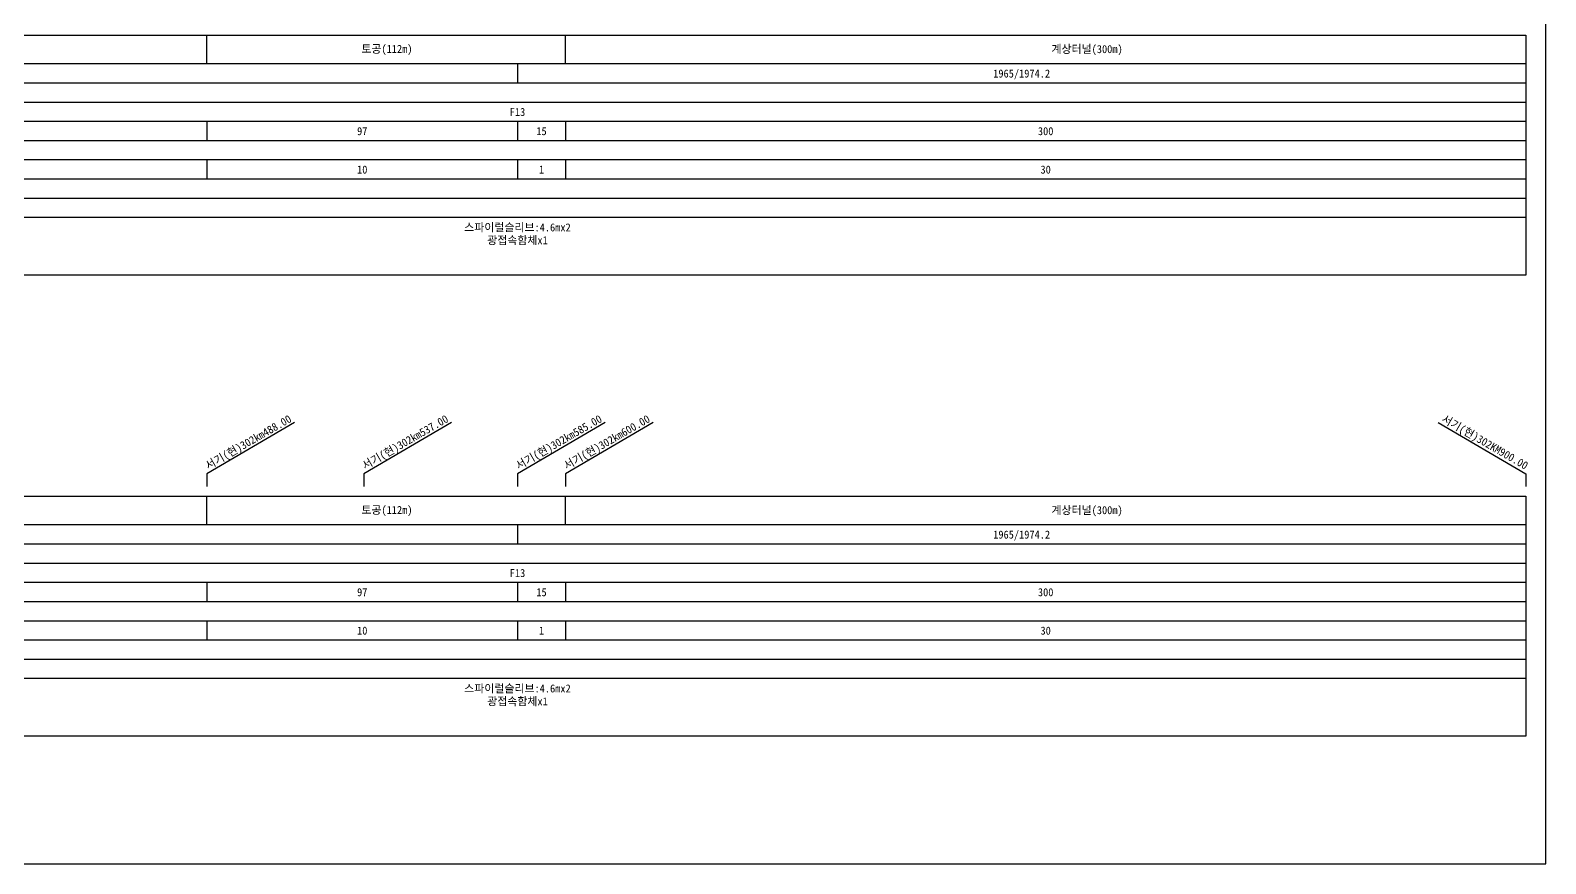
# Model space of a CAD drawing. Header units: millimetres. Extents: x 4198 to 4994, y 1103 to 1807.
# Drawn here: x 4520.5 to 4993.9, y 1103.1 to 1363.4 of the extents above; entities that cross this region are included whole.
import ezdxf
from ezdxf.enums import TextEntityAlignment as Align
from ezdxf.xclip import XClip

# ---------------------------------------------------------------- set-up
doc = ezdxf.new("R2010")
doc.units = ezdxf.units.MM
doc.header["$LTSCALE"] = 10
doc.header["$MEASUREMENT"] = 0
doc.header["$XCLIPFRAME"] = 2
for name, color, linetype in [('TT-TABL-LIN1', 4, 'Continuous'), ('TT-TABL-LIN2', 1, 'Continuous'), ('TT-TABL-TEX2', 3, 'Continuous'), ('TZ-BASE', 253, 'Continuous'), ('TZ-LEAL', 1, 'Continuous'), ('TZ-LEAT', 3, 'Continuous')]:
    doc.layers.add(name, color=color, linetype=linetype)
doc.layers.add('TX-PAPR', color=2, linetype='Continuous', plot=False)
doc.styles.get("Standard").update_dxf_attribs({"font": 'GulimChe.ttf'})

# ---------------------------------------------------------------- blocks, each defined once
blk = doc.blocks.new('JD-DFHDH6GH34GH7')
at = {"layer": 'TZ-BASE'}
for p, q in [((255.64, -175), (301.43, 181.33)), ((356.47, -175), (402.21, 180.98)), ((457.29, -175), (502.99, 180.63)), ((558.11, -175), (603.76, 180.28)), ((658.93, -175), (700, 144.59)), ((80, -63.1), (700, -142.77))]:
    blk.add_line(p, q, dxfattribs=at)
blk = doc.blocks.new('JD-경부고속하선표_190503')
at = {"layer": 'TT-TABL-LIN1'}
blk.add_lwpolyline([(2, 114), (785.58, 114), (785.58, 39), (2, 39)], close=True, dxfattribs=at)
at = {"layer": 'TT-TABL-LIN2'}
for points in [[(785.58, 105), (9.33, 105)], [(785.58, 99), (9.33, 99)], [(785.58, 93), (9.33, 93)], [(785.58, 87), (9.33, 87)], [(785.58, 81), (38.33, 81)], [(785.58, 75), (9.33, 75)], [(785.58, 69), (9.33, 69)], [(785.58, 63), (9.33, 63)], [(785.58, 57), (9.33, 57)]]:
    blk.add_lwpolyline(points, dxfattribs=at)
blk = doc.blocks.new('JD-경부고속상선표_190503')
at = {"layer": 'TT-TABL-LIN1'}
blk.add_lwpolyline([(2, 114), (785.58, 114), (785.58, 39), (2, 39)], close=True, dxfattribs=at)
at = {"layer": 'TT-TABL-LIN2'}
for points in [[(785.58, 105), (9.33, 105)], [(785.58, 99), (9.33, 99)], [(785.58, 93), (9.33, 93)], [(785.58, 87), (9.33, 87)], [(785.58, 81), (38.33, 81)], [(785.58, 75), (9.33, 75)], [(785.58, 69), (9.33, 69)], [(785.58, 63), (9.33, 63)], [(785.58, 57), (9.33, 57)]]:
    blk.add_lwpolyline(points, dxfattribs=at)

msp = doc.modelspace()

# ---------------------------------------------------------------- linework, layer by layer
at = {"layer": 'TT-TABL-LIN2'}
for p, q in [((4575.68, 1352.87), (4575.68, 1361.87)), ((4687.68, 1352.87), (4687.68, 1361.87)), ((4575.68, 1208.85), (4575.68, 1217.85)), ((4687.68, 1208.85), (4687.68, 1217.85))]:
    msp.add_line(p, q, dxfattribs=at)
at = {"layer": 'TX-PAPR'}
msp.add_lwpolyline([(4197.89, 1103.05), (4993.89, 1103.05), (4993.89, 1619.05), (4197.89, 1619.05)], close=True, dxfattribs=at)
at = {"layer": 'TZ-LEAL'}
for points in [[(4672.68, 1352.87), (4672.68, 1346.87)], [(4575.68, 1334.87), (4575.68, 1328.87)], [(4672.68, 1334.87), (4672.68, 1328.87)], [(4687.68, 1334.87), (4687.68, 1328.87)], [(4575.68, 1322.87), (4575.68, 1316.87)], [(4672.68, 1322.87), (4672.68, 1316.87)], [(4687.68, 1322.87), (4687.68, 1316.87)], [(4603.07, 1240.87), (4575.68, 1224.85), (4575.68, 1220.85)], [(4652.07, 1240.87), (4624.68, 1224.85), (4624.68, 1220.85)], [(4700.07, 1240.87), (4672.68, 1224.85), (4672.68, 1220.85)], [(4715.07, 1240.87), (4687.68, 1224.85), (4687.68, 1220.85)], [(4960.3, 1240.87), (4987.68, 1224.85), (4987.68, 1220.85)], [(4672.68, 1208.85), (4672.68, 1202.85)], [(4575.68, 1190.85), (4575.68, 1184.85)], [(4672.68, 1190.85), (4672.68, 1184.85)], [(4687.68, 1190.85), (4687.68, 1184.85)], [(4575.68, 1178.85), (4575.68, 1172.85)], [(4672.68, 1178.85), (4672.68, 1172.85)], [(4687.68, 1178.85), (4687.68, 1172.85)]]:
    msp.add_lwpolyline(points, dxfattribs=at)

# ---------------------------------------------------------------- block references
at = {"layer": 'TT-TABL-LIN2'}
for name, p in [('JD-경부고속하선표_190503', (4202.11, 1247.87)), ('JD-경부고속상선표_190503', (4202.11, 1103.85))]:
    msp.add_blockref(name, p, dxfattribs=at)
at = {"layer": 'TZ-BASE'}
ref = msp.add_blockref('JD-DFHDH6GH34GH7', (4282.02, 1473), dxfattribs=at)
XClip(ref).set_block_clipping_path([(0.0000000001, -75), (700.0000000011, 75.0000000102)])

# ---------------------------------------------------------------- texts
at = {"layer": 'TT-TABL-TEX2'}
for s, p in [('토공(112m)', (4631.89, 1357.37)), ('계상터널(300m)', (4850.62, 1357.37)), ('스파이럴슬리브:4.6mx2', (4672.68, 1301.87)), ('광접속함체x1', (4672.68, 1297.87)), ('토공(112m)', (4631.89, 1213.35)), ('계상터널(300m)', (4850.62, 1213.35)), ('스파이럴슬리브:4.6mx2', (4672.68, 1157.85)), ('광접속함체x1', (4672.68, 1153.85))]:
    msp.add_text(s, height=2.5, dxfattribs=at).set_placement(p, align=Align.MIDDLE)
for s, p in [('1965/1974.2', (4830.18, 1349.87)), ('F13', (4672.68, 1337.87)), ('97', (4624.18, 1331.87)), ('15', (4680.18, 1331.87)), ('300', (4837.68, 1331.87)), ('10', (4624.18, 1319.87)), ('1', (4680.18, 1319.87)), ('30', (4837.68, 1319.87)), ('1965/1974.2', (4830.18, 1205.85)), ('F13', (4672.68, 1193.85)), ('97', (4624.18, 1187.85)), ('15', (4680.18, 1187.85)), ('300', (4837.68, 1187.85)), ('10', (4624.18, 1175.85)), ('1', (4680.18, 1175.85)), ('30', (4837.68, 1175.85))]:
    msp.add_text(s, height=2.5, dxfattribs=at).set_placement(p, align=Align.MIDDLE_CENTER)
at = {"layer": 'TZ-LEAT'}
for s, rotation, p in [('서기(현)302km488.00', 30, (4589.18, 1233.64)), ('서기(현)302km537.00', 30, (4638.18, 1233.64)), ('서기(현)302km585.00', 30, (4686.18, 1233.64)), ('서기(현)302km600.00', 30, (4701.18, 1233.64)), ('서기(현)302KM900.00', 330, (4974.29, 1233.67))]:
    msp.add_text(s, height=2.5, rotation=rotation, dxfattribs=at).set_placement(p, align=Align.CENTER)

doc.saveas('drawing.dxf')
